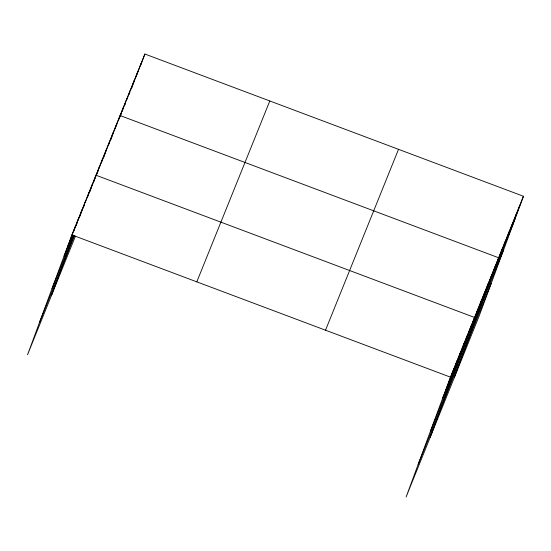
<?xml version="1.0" encoding="UTF-8"?>
<svg xmlns="http://www.w3.org/2000/svg" width="551" height="551" viewBox="0 0 551 551"><rect width="100%" height="100%" fill="white"/><g stroke="black" fill="none" stroke-linecap="round" stroke-linejoin="round"><path stroke-width="0.83" d="M523.45 196.266L450.442 377.139L406.115 496.968L479.122 316.088L523.45 196.266L144.885 54.032L71.878 234.912L27.55 354.734L75.425 236.138M67.477 247.578L75.315 226.385M70.921 239.051L72.367 235.125M73.82 231.2L78.759 217.859M76.1 225.814L77.553 221.888M78.132 220.317L82.202 209.325M79.833 216.502L85.646 200.798M83.277 207.975L84.441 204.834M85.309 202.479L89.083 192.271M87.588 197.093L92.527 183.745M51.642 295.047L73.724 235.353M89.868 191.707L91.321 187.781M91.9 186.21L95.97 175.218L474.535 317.452L430.207 437.274M93.601 182.395L99.407 166.691M97.045 173.868L98.498 169.942M99.077 168.372L102.851 158.165M101.356 162.986L106.295 149.638M103.636 157.6L109.739 141.111M108.533 145.147L113.175 132.584M110.813 139.761L112.266 135.835M112.845 134.265L116.619 124.058M115.125 128.879L120.063 115.531L498.627 257.758L454.3 377.587M118.961 119.312L123.61 106.749M120.18 116.805L121.633 112.879M122.219 111.309L126.861 98.746M124.602 105.661L125.47 103.306M126.634 100.165L130.697 89.179M129.017 94.524L129.891 92.169M130.47 90.598L134.244 80.391M131.696 88.091L137.791 71.602M136.111 76.954L141.338 62.821M140.526 65.81L144.885 54.032M446.041 389.812L453.886 368.612M449.485 381.285L457.323 360.085M452.922 372.758L460.767 351.559M456.366 364.232L464.211 343.032M459.81 355.705L467.647 334.505M463.253 347.171L471.091 325.978M470.134 330.118L477.979 308.925M473.578 321.591L481.416 300.398M477.021 313.064L484.859 291.872M480.458 304.538L488.303 283.345M483.902 296.011L491.747 274.818M487.346 287.484L495.184 266.285M494.33 270.176L502.175 248.976M497.877 261.388L505.722 240.188M501.424 252.606L509.269 231.406M504.971 243.817L512.809 222.618M508.518 235.036L516.356 213.836M512.065 226.247L519.903 205.048M64.033 256.105L72.484 235.181M51.994 288.655L73.586 235.167M39.589 322.19L74.633 235.367M196.803 281.843L269.811 100.971M325.517 330.201L398.525 149.328M442.598 398.339L515.605 217.459M430.558 430.882L503.566 250.009M418.154 464.417L491.161 283.545M71.878 234.912L450.442 377.139"/></g></svg>
